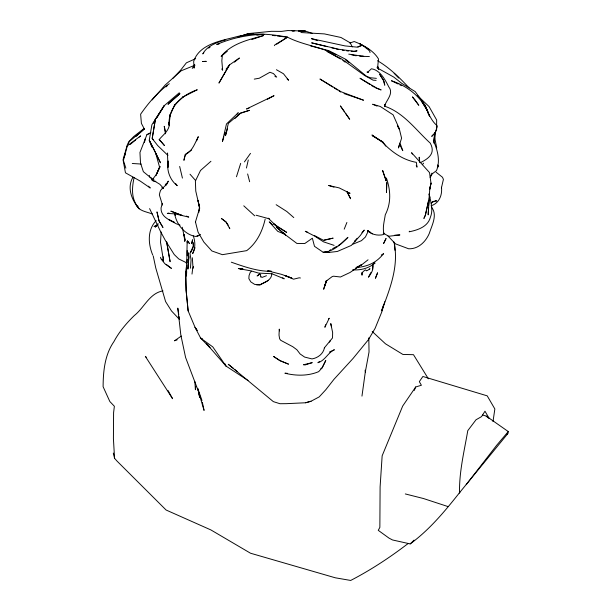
<?xml version="1.0" encoding="UTF-8"?>
<svg xmlns="http://www.w3.org/2000/svg" width="611" height="611" viewBox="0 0 611 611"><rect width="100%" height="100%" fill="white"/><g stroke="black" fill="none" stroke-linecap="round" stroke-linejoin="round"><path stroke-width="0.92" d="M168.086 161.472L168.071 167.101L167.406 152.987L167.75 154.354M168.078 167.154L168.14 160.976C166.406 170.141 169.782 179.955 177.251 185.668L175.632 183.575M441.493 187.249C442.402 195.184 439.141 203.28 431.007 205.838M191.991 274.087L192.916 266.587L192.35 257.758M435.231 132.457L435.154 136.039L433.81 143.096M169.102 125.645C167.758 107.849 181.444 95.102 197.269 89.771L182.544 97.21L183.033 96.943L174.234 105.306L174.883 104.534L169.713 116.182L170.393 113.936L169.064 124.468L169.201 122.078C170.515 129.914 163.152 134.626 159.242 139.491L160.487 141.217M459.518 492.71L459.533 492.329C459.182 471.409 464.291 451.132 467.766 430.679L476.022 419.765L481.521 416.641L484.981 411.211L489.266 418.581M186.683 271.544L186.47 276.027L187.165 241.162L187.294 242.88M260.507 277.058L260.637 274.362M428.54 207.266L428.181 214.896L429.228 197.62L428.624 205.502M187.096 262.585L187.272 259.331M161.159 232.004L160.51 242.269L163.435 260.408L163.236 256.712M394.935 250.281L394.5 242.407M188.417 261.936L187.928 269.092L188.707 257.155L187.699 252.053L189.005 256.612L188.578 261.202M384.64 106.604L384.777 104.603L385.029 106.322C404.092 112.989 415.946 130.097 430.274 143.15C435.788 153.353 428.716 158.539 420.414 162.641M271.819 273.529C271.994 279.907 264.922 282.358 260.21 284.665L268.596 280.334M429.128 197.139L429.762 189.341L430.999 183.193L429.533 172.6L411.57 152.689L412.471 154.079M222.32 55.884L221.831 60.733L222.625 70.234L221.709 68.936M195.749 386.58L195.413 389.711L194.848 381.508M198.827 212.376L199.407 206.976L197.979 200.309L199.652 208.023L199.262 210.68M361.964 396.119L365.302 372.053L369.036 351.989L368.807 337.868M192.244 241.887L192.557 239.764L191.434 243.575L192.137 242.598M493.001 421.605L494.849 408.958L487.219 395.852L422.873 376.475L419.329 381.669L421.399 385.251L415.701 386.977L402.695 406.04L382.15 455.806L380.103 486.921L379.859 527.377L378.262 530.34L388.993 538.108L392.56 539.971L410.202 543.905C429.663 529.661 445.098 510.949 459.961 492.161M134.069 177.625C132.281 186.202 131.197 195.68 135.718 203.631C138.101 211.269 146.464 211.498 152.651 214.163M248.043 380.477L225.955 366.042L209.955 347.682L200.629 338.104L195.039 327.282L188.135 310.9L186.103 290.492L185.66 271.49L186.668 265.258M193.137 268.305L193.45 266.511M331.544 326.129L331.445 326.702L330.765 323.563L332.644 332.59L332.514 337.944L324.357 347.858M190.456 268.221L191.06 259.942L189.96 253.389L193.275 246.264L193.122 242.59L193.374 245.24M372.481 268.916L372.863 264.273C374.008 269.168 371.228 273.453 368.464 277.218L369.739 274.614M246.439 168.04L248.28 159.945M441.409 187.967L443.41 179.382L442.479 177.259L436.094 172.187M459.228 493.062L507.794 433.619L508.283 431.572L486.196 416.068L482.606 415.045M265.166 219.135C262.379 231.302 256.841 242.918 246.714 250.64L222.412 254.68L211.887 250.968L203.868 242.109L198.056 232.127L195.459 221.938L199.652 208.023L195.764 191.044L195.39 181.07L200.5 170.477L210.94 161.281M162.213 203.455L161.037 208.076C160.724 216.08 168.399 219.823 174.624 222.48L168.552 219.402L176.09 223.718L180.092 225.184M184.789 156.951L183.919 160.334L185.11 154.545L191.686 149.916M240.681 163.374L236.465 176.762M227.475 128.715L225.482 135.68L228.354 123.376L240.635 112.997L249.387 110.347L240.367 113.348L234.891 118.526M325.617 324.708L324.876 327.275L329.23 318.232L328.718 318.873M384.785 301.681L381.875 311.74L375.116 328.321L368.425 339.685L353.028 358.481L333.957 379.332L325.77 389.78L319.209 396.883L311.068 401.228L305.576 402.771L286.399 403.665L279.968 403.718L273.346 401.633L228.254 364.286L233.425 368.425M399.869 143.081L398.441 147.984L401.587 138.178L399.243 128.593L393.117 114.837L380.317 106.497L372.634 104.244L377.01 106.085M144.364 142.485L145.433 138.896L144.998 139.14M223.832 136.833L222.48 141.393L226.467 123.98L238.282 112.714L237.106 114.211M224.374 135.008L225.184 132.274M326.251 280.976L323.647 289.278L326.274 280.877M324.456 347.628C323.41 353.792 317.934 357.916 312.007 358.917L304.645 357.084L300.123 353.975L296.885 349.752L292.837 346.743L280.655 340.266L279.601 338.738L279.013 335.126L279.273 329.13L279.51 330.902M124.193 157.157L125.591 152.75M128.371 143.929L129.211 141.286L133.664 136.589L144.112 128.44L144.41 129.181M194.604 66.423L194.046 68.149L193.664 61.512C198.911 44.893 219.25 41.067 234.066 37.386C251.549 32.375 269.886 33.781 287.514 37.195C302.934 45.084 320.737 46.734 335.935 54.7M383.578 304.851L381.6 310.831C389.917 289.034 399.273 265.609 393.912 241.956M192.442 249.067L193.458 246.118M132.931 177.198C126.706 187.913 131.816 200.209 139.117 208.863L137.521 205.54M192.251 68.432L194.558 64.598M326.748 280.548L324.586 286.315L326.748 280.434M414.281 390.437L415.701 386.977M149.298 133.397L146.884 134.764L139.957 152.445L140.499 162.954L143.356 171.683L152.254 179.008L153.964 179.26M344.207 229.178L346.895 222.465M196.62 140.858L198.3 136.665C194.97 142.943 192.748 150.573 186.049 154.178L185.102 156.263M195.046 247.738L192.633 253.657C195.497 248.081 195.398 241.628 193.267 235.831M155.927 175.632L159.524 167.002L155.729 153.308M431.962 173.127L430.175 177.35L432.275 173.807L436.498 170.622C440.523 160.83 437.514 149.863 433.39 140.622L435.124 132.893L437.27 126.569L436.995 125.553C429.571 119.451 427.868 109.545 422.125 102.236L427.142 110.087L428.891 114.899L427.142 110.087C419.887 95.767 406.544 85.647 391.422 80.744L398.173 84.035M156.301 174.807L160.09 166.551L156.256 174.609L152.292 179.71L159.792 184.247L163.511 188.295M434.261 134.641L436.575 129.723L436.659 120.023L429.075 106.589L417.351 95.492M368.54 230.507L365.439 236.992L361.452 240.673L353.059 244.125M166.864 184.201L168.338 181.139L165.459 185.37L160.54 190.365L159.769 192.9L159.364 194.909L162.511 205.082M190.571 252.633L192.19 249.8M370.136 273.911L370.946 272.506M155.561 120.061L153.659 123.231L155.393 119.313L164.115 105.779L179.298 92.765M156.989 117.679L164.115 105.779L151.887 124.751L149.26 140.24L151.887 147.045M152.162 99.921L165.222 84.998L181.161 70.792L195.031 65.156M274.37 45.703L274.942 44.817L287.514 37.195L277.195 35.973M156.202 220.67C147.167 229.759 148.114 244.11 152.75 255.085M409.561 231.202L409.133 231.813C417.741 230.08 427.967 226.773 430.411 217.18C433.451 209.71 430.801 201.928 429.228 194.451M244.438 161.9L250.495 153.369M466.224 484.63L496.69 445.259L508.283 431.572M422.422 164.642L423.591 163.152M226.07 69.203L229.492 64.911L239.413 58.014L234.494 62.139M172.646 78.598L180.803 69.96L186.393 62.818L195.619 58.694M158.134 223.603L155.232 227.132L157.844 224.749L154.048 226.559L158.066 224.993M354.739 241.154L357.175 238.282M361.956 232.715L364.263 230.08L360.307 235.502L351.333 245.416L337.341 251.465L329.085 252.419L323.295 252.366L314.489 246.317L312.366 238.214L304.759 243.537L296.877 243.43L282.419 232.531L284.802 233.708M203.853 52.722L202.783 53.928C207.251 45.588 217.104 42.388 225.642 39.837M507.794 433.619L506.725 434.558M166.077 86.884L167.368 85.624M410.202 543.905L414.082 540.116M354.647 241.36L355.701 240.344M251.457 271.261L250.189 272.483L249.051 275.584L248.86 278.624L250.8 281.885L254.65 284.382L260.248 284.841L256.605 284.917M135.948 136.49L144.28 128.997L128.562 142.164L127.241 145.051L123.055 159.754L125.454 172.806L140.286 181.116L150.268 188.005L148.404 186.141M369.624 269.061L370.006 268.733L367.173 270.635M437.354 167.521L438.645 166.406L437.621 164.917M129.967 144.616L135.657 139.972M139.209 137.063L140.629 135.902L127.332 145.83L123.399 160.525L125.843 168.147M169.3 83.722C157.844 91.948 148.649 102.701 140.622 114.196L141.401 123.384L144.234 128.822M368.051 259.797L360.765 265.556M365.095 270.054L363.102 271.635L361.987 273.43L362.025 275.171L361.895 272.468M208.718 48.154L210.085 47.085M227.338 51.202L221.129 56.365C231.561 43.442 248.257 39.845 263.433 35.575L251.808 39.539M325.594 281.534L332.315 276.516L333.629 276.203L340.472 277.004L350.004 272.506L361.544 264.624L356.801 267.251M319.423 361.59L317.896 362.72C325.251 360.521 327.824 352.669 334.4 349.736L329.413 352.066M408.331 543.5L406.674 544.615C389.016 558.049 370.419 570.216 350.691 580.45L335.286 577.792L250.518 553.222L210.856 529.913L166.093 510.017L116.961 461.03L114.562 458.303L113.295 453.057M181.322 336.042L174.525 340.808L177.182 339.8M320.752 368.769L322.165 367.784L325.732 360.582L322.165 367.784L318.682 371.641C308.112 376.147 295.93 375.941 284.917 373.206L287.468 373.336M431.106 203.089L433.749 201.294L432.473 201.897L436.72 200.904L434.971 200.652M276.691 44.206L287.514 37.195M381.264 255.047L383.624 253.657C376.506 262.486 368.57 266.312 356.961 267.534M329.459 250.472L331.032 249.578M332.605 248.692L336.539 246.462M338.112 245.576L340.472 244.24L347.934 237.335C341.251 243.995 333.216 251.717 323.295 252.366L329.085 252.419M247.111 34.437L248.685 33.552L271.399 31.314L281.526 31.398L287.857 30.55L305.355 31.069L312.504 33.445M146.884 134.764L150.833 132.534M267.419 99.272L274.041 95.66L246.493 108.995L249.021 108.155M251.488 34.323L253.107 33.498L247.165 35.056M355.526 268.298L358.863 266.648L356.114 267.45M200.523 234.464L196.246 236.541C184.85 235.036 176.205 224.222 174.563 213.277L175.319 215.462M241.322 36.255L243.109 35.423M243.705 35.14L248.685 33.552L251.083 33.826M357.863 47.184L361.223 45.626L356.816 47.123L344.948 45.894L311.335 38.623L317.689 40.654M259.782 273.98L257.094 275.966L259.82 274.156M238.099 37.126L240.551 36.034M238.511 36.904L248.685 33.552M266.457 275.729L261.852 277.486L261.416 276.668M349.782 43.068L354.197 41.525C363.255 44.97 373.481 50.446 378.507 58.984L377.804 65.553L378.759 69.562M162.969 290.882C149.466 293.181 144.242 307.745 134.305 315.543C126.393 323.288 119.137 331.781 113.929 341.61C104.779 354.693 103.175 371.366 103.114 386.725L109.835 401.511L114.372 406.269L113.593 412.654L113.417 438.698L114.562 458.303M305.576 402.771L311.068 401.228M302.193 31.444L305.355 31.069L298.687 30.947M168.987 213.018L167.315 213.422L174.945 213.873L188.73 217.104L186.447 216.08M367.524 231.08L368.303 230.889L367.677 230.836L372.374 233.876M373.321 263.41L375.093 263.013C368.8 268.267 360.78 270.474 352.631 269.81M219.089 43.961L216.737 44.488C231.47 38.134 247.424 34.812 263.44 34.3L256.834 35.194M323.295 252.366L327.886 251.365M324.151 240.054L333.148 238.137L323.677 240.39L314.459 235.563M353.945 51.461L356.923 50.873L353.945 51.461L351.256 51.248M254.26 79.117L259.285 78.231L269.932 72.266L273.461 73.58L276.707 77.101L274.935 76.52M155.836 181.268L154.109 181.467L152.101 180.337L150.787 177.358M299.321 31.428L303.965 30.985L298.458 30.909M242.521 268.756L240.024 268.993L242.781 268.817M262.203 34.522L264.067 34.407M394.737 235.197L399.922 234.937L388.68 236.274L383.28 233.127M294.785 30.855L292.027 30.817L293.929 30.855M359.627 56.09L363.698 56.357L348.736 54.142M362.231 56.311L369.38 56.556M242.804 268.725L238.343 268.557L251.106 270.894L258.598 273.109L271.918 273.736L284.222 278.822L282.649 277.776M300.918 32.528L324.403 33.903L340.976 37.477L350.225 42.846L352.249 46.91M271.322 271.353C257.384 271.429 244.255 266.702 231.309 262.195M132.274 163.488L141.133 164.046M376.093 80.392L373.077 80.156L364.492 75.428L341.725 59.068L326.862 51.278L340.464 58.992M346.788 50.889L348.575 51.034M271.223 271.177L267.633 270.856L281.541 274.354L291.89 278.104L284.863 275.53L293.54 279.189L299.199 277.806L300.413 278.005M354.563 51.332L339.128 49.323L311.625 42.854L327.336 46.688M376.407 78.353L370.312 77.75L366.638 76.375L345.864 59.374L328.855 50.66L310.533 45.894M272.506 35.415L275.324 35.751M342.297 50.178L344.092 50.461M368.563 72.426L366.982 72.083L368.051 71.907L371.412 68.783C380.073 70.005 385.182 79.72 388.772 86.877C393.851 93.063 387.076 99.517 384.793 105.237L384.777 104.603M351.516 54.769L356.16 55.807M348.476 192.939L350.072 193.328L339.151 187.89L328.634 185.469L333.988 187.149M405.314 493.94L423.454 498.523L448.153 506.618M331.742 47.811L334.354 48.483M336.096 48.933L338.708 49.606M256.055 215.217L269.474 218.875M334.11 245.37L323.532 241.834L314.466 235.999L305.286 231.286L307.784 232.317M344.046 93.59L363.545 100.212L341.236 91.818L319.943 79.01L332.697 86.999M202.348 338.693L200.629 338.104L212.811 346.918L225.955 366.042L224.772 363.492M375.811 88.022L381.134 89.924L376.712 88.06L360.001 78.254L370.067 84.601M285.36 234.38L277.776 231.378L269.237 221.892L272.376 224.672M399.861 84.853L401.549 85.677M370.235 232.119L367.677 230.836C372.091 234.83 378.049 235.93 383.723 234.517L384.021 234.036C382.28 227.559 384.38 221.228 385.266 214.789C391.353 203.073 390.666 190.166 386.396 178.038L386.549 180.772M161.762 187.745L163.366 188.547M377.56 60.749C389.597 67.768 399.64 77.78 409.133 87.877M376.949 67.714L393.767 77.085L401.74 83.333L415.197 91.597L425.294 105.451L429.632 116.388M345.559 59.939L349.225 62.742M276.424 69.723L283.473 73.755L288.583 80.247L287.155 79.002M371.61 85.578L374.406 87.205M373.97 136.597L371.946 134.985L383.204 142.394L372.565 135.741L383.204 142.394L385.74 146.067M370.052 52.584L369.663 51.118L366.249 47.803L359.467 43.48L369.09 49.483M334.293 87.992L337.486 89.993M339.082 90.993L340.678 91.994M276.141 204.7L286.803 211.498L293.799 217.585M166.177 264.395L171.431 268.374L164.863 263.708L160.937 258.797L160.533 257.3M234.899 369.609L237.114 371.381M342.87 60.352L344.994 62.085M197.093 235.541L197.979 236.304M365.607 269.963L366.638 270.864M486.196 416.068L488.342 417.955M243.766 205.808L254.665 215.82M372.221 331.49L385.472 343.802L402.893 354.441L413.479 354.685L428.372 378.812M153.476 139.713L152.192 138.491L155.393 119.313L152.192 138.491L157.699 145.571L167.956 155.461M381.333 141.095C390.841 151.383 402.313 159.899 416.343 162.35L417.015 167.162L416.244 165.612M146.625 357.611L145.349 356.366L172.569 398.716L168.071 390.551M394.141 73.274L398.7 78.017M387.954 235.961L395.454 243.85L408.652 248.784C418.336 249.158 425.775 241.727 429.319 233.364C431.885 225.184 437.797 215.08 431.519 207.129M268.282 218.165L277.211 226.994L274.835 224.199M190.013 174.219L195.619 180.543M206.365 343.344L209.955 347.682L207.641 344.673M161.907 259.056L163.504 261.057M424.676 105.871L426.356 108.04M344.505 111.828L340.365 105.909L349.691 119.237L345.543 113.31M228.293 225.207L225.948 221.824L221.373 218.471L225.994 222.037L229.774 228.697L229.415 227.269M197.124 330.322L195.039 327.282L197.048 330.444M179.474 319.408L171.485 310.938L165.589 301.59L155.752 267.916L153.231 255.963M186.561 263.639L185.897 262.455L178.763 258.949L174.25 254.566L165.436 240.589L160.349 231.126L149.611 208.626M397.364 125.507L399.327 129.226L398.036 126.744M401.045 147.366L402.771 150.657L400.419 144.181M365.768 47.398L366.485 48.781M155.469 152.391L149.26 140.24L160.464 162.801L155.858 153.193M166.032 185.53L165.337 184.064L165.619 185.691M155.843 153.216L156.592 154.873M377.331 66.454L378.293 68.913M201.981 400.472L198.002 389.123L199.682 397.486L197.949 388.634M149.244 175.357L149.779 177.152M247.638 173.959L249.647 181.727M195.459 221.938L195.589 222.45M179.665 166.467L182.429 178.099M202.363 402.275L204.066 410.401L198.445 391.376L185.584 357.443L180.825 334.973L177.793 308.081L178.771 314.688M434.696 137.666L436.72 147.931M184.117 234.67L185.194 240.23M429.166 194.351L429.754 197.498L429.205 193.42M182.261 227.231L184.934 239.856L184.721 241.391L184.026 234.593M165.68 132.992L164.244 126.317L165.512 133.809M179.054 316.574L179.336 318.461M419.711 161.846L419.184 157.226L419.574 162.228M188.135 310.9L186.103 290.172L185.66 271.49M365.134 370.159L365.302 372.053M400.488 144.967L400.617 146.541M166.627 241.819L170.11 261.699L166.643 241.887M187.172 250.533L187.264 255.856M386.755 182.712L386.488 192.266L386.755 182.712M430.999 183.193L429.655 189.486L430.999 183.193M428.601 200.545L425.416 215.347L423.889 218.471L425.348 214.98L428.601 200.545M386.007 238.611L383.685 243.346L386.007 238.611M377.529 272.911L375.475 278.142L377.529 272.911M223.878 74.427L218.944 83.088L229.492 64.911L223.878 74.427M168.842 103.053L168.017 104.344L179.97 93.643L168.842 103.053M329.948 341.121L329.36 341.916L329.948 341.121M435.124 132.893L431.824 136.23L435.124 132.893M312.084 362.69L305.179 364.92L303.499 364.759L312.084 362.69M206.136 61.36L202.447 61.52L206.136 61.36M182.063 215.431L170.981 211.192L182.063 215.431M288.407 364.095L279.716 360.597L273.583 356.465L280.35 360.765L288.407 364.095M286.643 232.363L276.966 226.528L273.4 223.672L286.643 232.363M285.62 235.136L276.684 227.353L285.62 235.136M164.397 145.479L159.242 139.491L164.397 145.479M415.289 100.273L412.402 96.897L418.802 105.283L415.289 100.273M189.502 243.59L187.485 240.978L189.502 243.59M383.487 80.27L379.645 74.237L383.899 81.156L384.762 85.219L383.487 80.27M162.916 227.338L159.097 221.167L156.981 211.895L159.028 220.792L162.916 227.338M347.277 192.198L346.972 191.617L350.607 198.758L347.277 192.198M385.885 179.855L382.593 170.408L386.106 180.894L385.885 179.855"/></g></svg>
